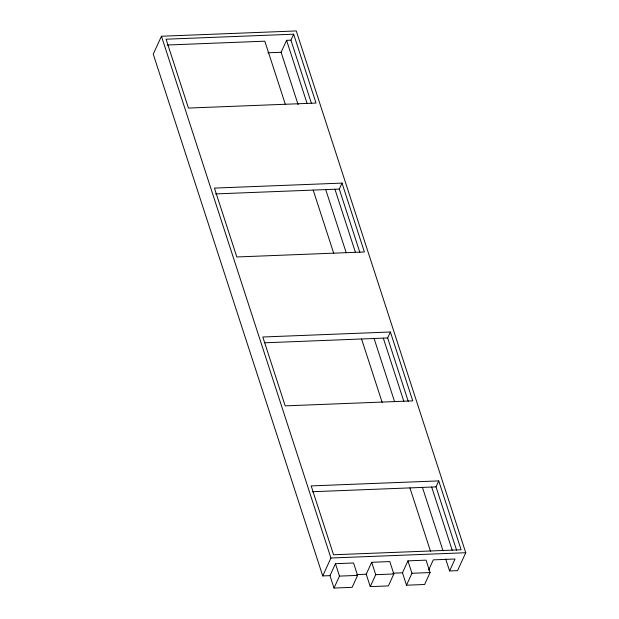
<?xml version="1.0" encoding="UTF-8"?>
<svg xmlns="http://www.w3.org/2000/svg" width="619" height="619" viewBox="0 0 619 619"><rect width="100%" height="100%" fill="white"/><g stroke="black" fill="none" stroke-linecap="round" stroke-linejoin="round"><path stroke-width="0.93" d="M445.695 558.996L449.58 570.95L457.549 570.641L465.751 552.728L296.269 30.95L161.451 36.235L153.249 54.147L322.731 575.925L329.981 575.639L335.444 563.7L353.565 562.988L357.596 575.399L352.134 587.338L334.012 588.05L329.981 575.639M298.134 104.696L281.103 52.275L286.574 40.336L290.922 40.165L293.654 34.192L166.078 39.198L188.447 108.062L316.023 103.064L293.654 34.192M359.863 252.428L339.282 189.066L342.021 183.1L214.445 188.099L236.814 256.97L364.39 251.964L342.021 183.1M408.231 401.329L387.649 337.966L390.388 332.001L262.812 336.999L285.181 405.871L412.757 400.864L390.388 332.001M322.731 575.925L330.933 558.013L161.451 36.235M334.012 588.05L339.475 576.111L335.444 563.7M366.224 574.223L371.686 562.284L389.808 561.572L393.839 573.975L388.376 585.914L370.255 586.626L366.224 574.223L356.683 574.594M370.255 586.626L375.718 574.687L371.686 562.284M456.598 550.229L436.016 486.874L438.747 480.901L311.179 485.907L333.548 554.771L461.116 549.773L438.747 480.901M402.466 572.799L407.929 560.86L426.05 560.149L430.081 572.56L424.619 584.498L406.497 585.21L402.466 572.799L392.926 573.171M406.497 585.21L411.96 573.271L407.929 560.86M428.611 570.099L433.3 559.862L455.042 559.011L449.58 570.95M167.176 45.017L264.824 41.187L285.405 104.549M267.865 52.793L281.103 52.275M215.544 193.917L339.282 189.066M264.862 342.787L387.649 337.966M312.27 491.726L436.016 486.874M330.933 558.013L465.751 552.728M339.475 576.111L357.596 575.399M375.718 574.687L393.839 573.975M411.96 573.271L430.081 572.56M290.922 40.165L311.496 103.52M286.574 40.336L307.148 103.69M334.933 189.236L355.515 252.598M383.3 338.136L403.882 401.499M431.667 487.045L452.249 550.399M325.609 189.298L346.222 252.753M374.008 338.284L394.613 401.739M422.398 487.261L443.011 550.717M313.191 190.087L333.773 253.45M361.558 338.995L382.14 402.35M409.925 487.896L430.499 551.25"/></g></svg>
